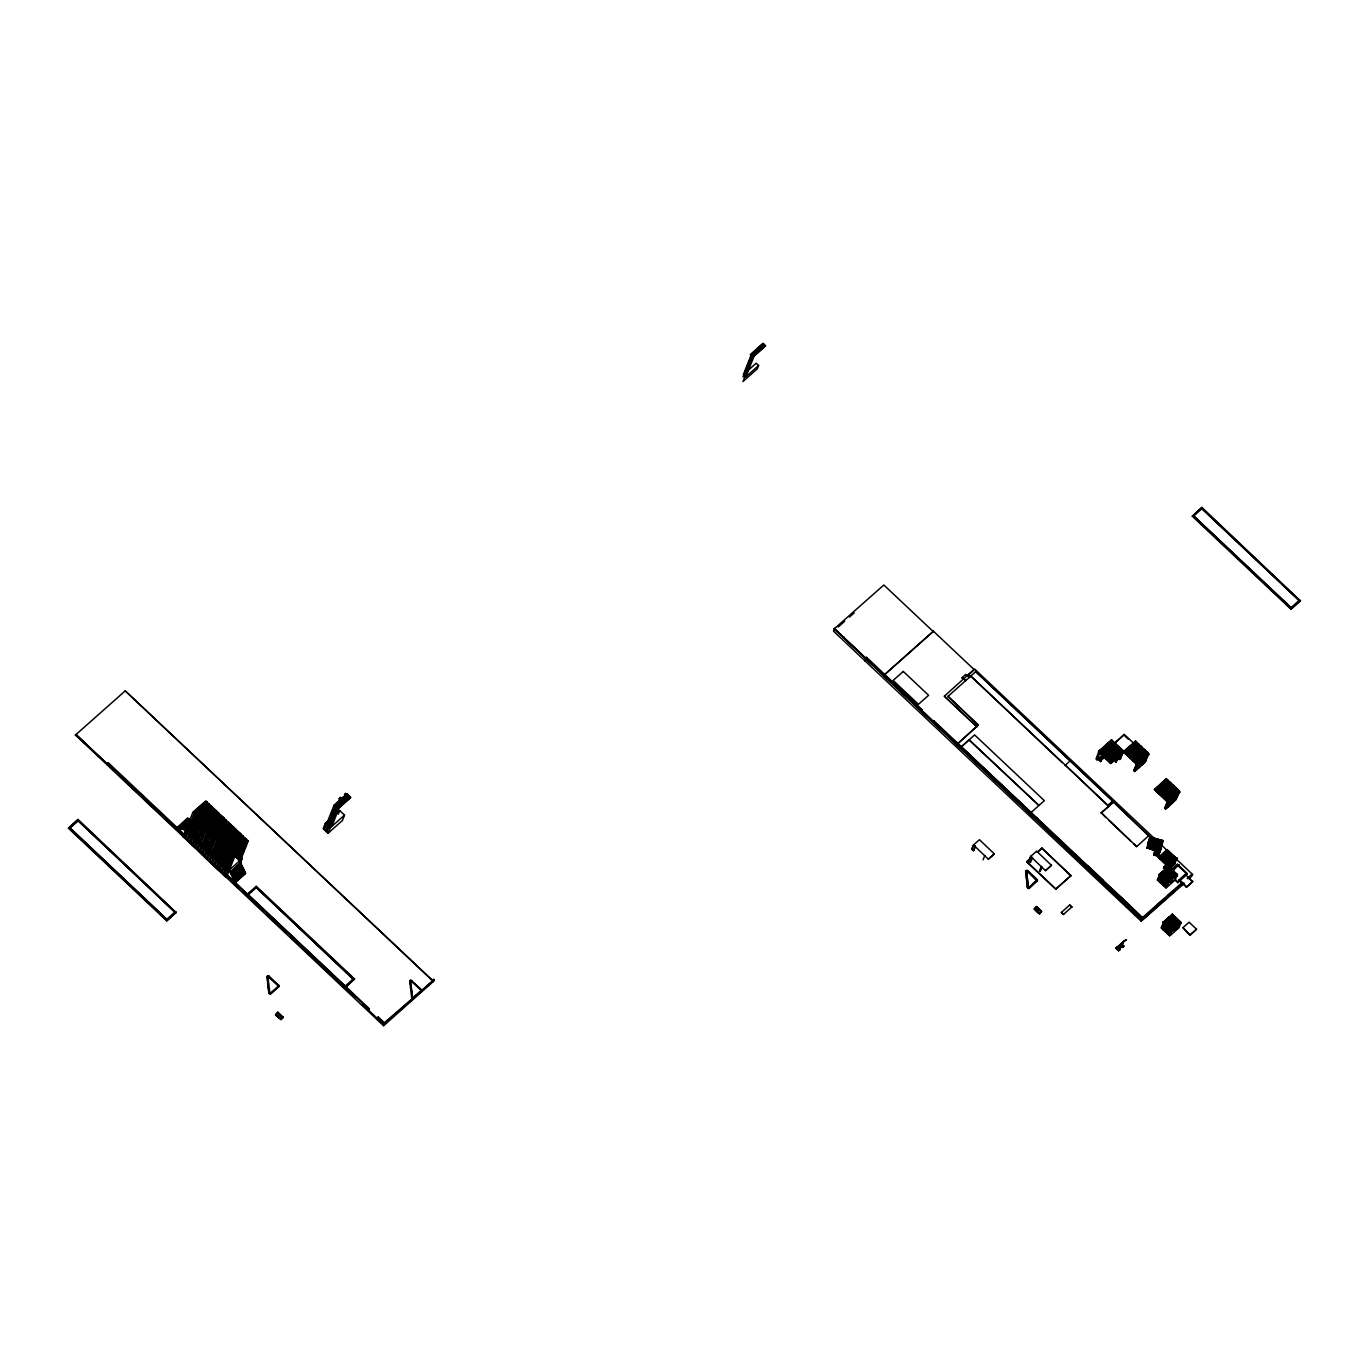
<?xml version="1.0" encoding="UTF-8"?>
<svg xmlns="http://www.w3.org/2000/svg" width="1369" height="1369" viewBox="0 0 1369 1369"><rect width="100%" height="100%" fill="white"/><g stroke="black" fill="none" stroke-linecap="round" stroke-linejoin="round"><path stroke-width="1.5" d="M1147.975 842.551L1147.735 843.441L1149.96 837.554L1149.72 838.444L1162.692 841.439L1161.819 841.114L1159.56 846.932M1146.846 848.044L1149.909 836.921L1150.781 837.178L1147.735 848.301L1146.846 848.044L1147.735 848.301M1148.728 844.878L1147.872 845.991L1148.848 842.945L1153.896 844.519M1147.872 845.991L1148.848 842.945M1148.437 848.506L1151.295 837.845L1152.356 837.64C1149.378 852.613 1146.503 851.758 1151.483 837.383M1150.148 848.489L1153.023 837.828L1153.913 838.102L1150.85 849.225L1149.977 848.968L1150.85 849.225M1151.603 849.447L1154.649 838.324L1155.539 838.581L1152.476 849.704L1151.603 849.447L1152.476 849.704M1153.109 849.892L1154.17 849.687L1153.109 849.892L1155.487 841.011M1153.297 849.43L1156.155 838.769L1157.045 839.026L1153.981 850.149M1148.351 844.827L1155.025 846.761L1154.906 848.13L1155.419 846.23M1154.734 850.371L1157.78 839.248L1158.67 839.505L1155.607 850.628L1154.734 850.371L1155.607 850.628M1153.639 854.872L1155.727 855.488L1153.639 854.872L1154.187 853.349L1156.275 853.982L1155.727 855.488M1157.78 839.248L1154.101 853.691L1156.189 854.307L1160.142 839.933L1159.081 840.138M1154.272 853.383L1155.812 847.633L1154.803 853.554M1156.719 847.907L1155.282 853.897L1159.252 839.676M1159.406 851.758L1157.729 851.261L1160.775 840.121L1161.665 840.378L1158.311 852.288L1159.201 852.545L1161.853 845.049M1157.233 856.378L1158.123 856.635L1157.233 856.378L1159.577 850.029L1160.45 850.286L1158.123 856.635M1160.809 848.951L1159.919 848.694L1157.626 854.975L1158.499 855.231L1161.152 847.616L1160.262 847.36M1159.355 848.386L1161.614 841.901M1159.321 851.142L1162.195 840.48L1163.068 840.737L1160.022 851.86L1159.132 851.604L1162.195 840.48M1148.95 843.612L1160.501 847.171L1159.834 846.11M75.261 735.204L125.229 690.866L433.562 981.316L383.577 1025.723L75.381 734.896L107.535 764.159M68.45 828.262L78.033 819.449L176.088 912.593L166.727 920.875L68.45 828.262L78.033 819.449M174.958 911.994L166.813 919.335L69.905 828.023L78.067 820.681L174.873 912.199L78.067 820.681M125.229 690.866L433.443 981.624L434.23 979.622L384.33 1022.763M106.97 764.672L108.151 762.636L185.842 835.843M107.415 764.467L108.151 762.636M183.429 834.337L176.858 828.159L187.519 818.217L188.272 818.919L177.936 828.057L177.183 827.338M177.936 828.057L188.443 818.474L189.196 819.175L178.877 828.313L178.124 827.595M178.877 828.313L189.435 818.594L190.428 819.535L180.092 828.656L179.099 827.732M180.092 828.656L190.428 819.535M180.314 828.091L181.324 829.032L188.922 821.913M181.564 828.433L182.556 829.374L190.171 822.204M187.519 818.217L176.858 828.159M182.813 828.724L183.857 829.717L192.995 821.16M197.17 821.126L195.921 819.945L185.226 830.008L184.148 828.981M183.138 836.955L192.875 812.382L205.88 800.865L207.164 802.08L205.487 806.273M185.414 831.513L183.275 836.904L187.553 830.555L196.64 839.163L194.997 840.617L193.85 839.539L201.859 832.438M187.69 828.142L189.897 822.581M206.941 802.61L195.579 812.656L194.518 810.927M184.473 838.085L194.158 813.562L207.147 802.063M195.801 812.091L188.237 831.205L186.595 832.66L187.724 833.738L189.384 832.284M185.585 839.129L195.305 814.623L208.293 803.141L209.56 804.339L202.082 823.248M190.12 830.418L196.948 813.169M186.886 840.361L196.571 815.838L209.56 804.339M195.545 820.87L195.921 819.945M190.65 833.481L198.009 814.931L208.174 805.93L195.493 838.068M188.015 841.439L197.718 816.934L210.706 805.434L211.99 806.632L210.313 810.859M201.585 809.421L200.661 807.813L201.585 809.421L196.725 813.734M191.814 834.56L204.477 802.456L205.761 803.654L193.08 835.792L191.438 837.246L192.567 838.307L194.227 836.853M202.68 808.446L201.756 806.837L202.663 808.463L206.907 804.732L195.681 833.139M189.316 842.671L199.001 818.132L211.99 806.649M190.428 843.715L200.131 819.21L213.119 807.71L214.403 808.925L207.677 825.901M201.876 815.428L198.505 821.965M205.093 810.773L204.169 809.13L205.093 810.773L199.155 816.027L200.422 817.225L211.784 807.18M191.711 844.947L201.414 820.407L214.403 808.925M201.551 820.151L203.04 816.369M192.858 846.008L202.561 821.503L215.549 810.02L216.832 811.218L215.138 815.462M200.319 829.871L209.32 807.025L210.604 808.223L197.923 840.361L196.28 841.815L197.41 842.893L199.053 841.439M216.832 811.218L203.827 822.701L194.09 847.171M203.981 822.427L210.706 805.434M166.813 919.335L69.99 827.817M166.727 920.875L176.293 912.062M195.271 848.284L209.012 813.716L209.936 815.342L208.79 814.264M201.26 835.86L211.75 809.301L201.568 818.303L202.834 819.518L214.129 809.558M196.554 849.499L206.257 824.977L219.262 813.477L217.996 812.279L204.974 823.779L206.257 824.977M213.016 810.516L200.336 842.637L198.693 844.091L199.823 845.169M197.684 850.56L207.386 826.055L220.375 814.572L221.658 815.77L219.981 820.014L218.818 821.041L217.534 819.843L218.989 816.164L220.272 817.361L218.818 821.041M211.254 818.576L210.33 816.968L211.254 818.576L206.394 822.889L207.677 824.087L219.262 813.477M206.616 830.709L209.046 824.6M214.163 811.595L212.708 815.291L213.975 816.489L215.446 812.81L214.163 811.595L209.936 815.342M198.984 851.792L208.67 827.27L221.658 815.77M211.22 816.523L212.349 817.618L211.442 815.992M214.437 812.844L215.549 810.02M202.236 847.445L201.106 846.367L202.749 844.913L210.313 825.798M200.096 852.836L209.816 828.331L222.805 816.848L224.071 818.046L222.394 822.307M203.895 845.991L211.459 826.876M216.576 813.87L215.121 817.584L216.388 818.782L217.859 815.085L216.576 813.87L212.349 817.618M223.797 818.679L212.52 828.639L205.162 847.189L206.308 848.284L204.665 849.738L203.536 848.677L216.285 837.349M202.526 855.146L212.229 830.641L225.218 819.141L226.501 820.339L224.824 824.566M216.097 823.128L215.173 821.52L216.097 823.128L211.237 827.441L212.52 828.639M207.061 846.401L208.516 842.705M210.723 837.143L212.931 831.582M213.872 829.169L214.933 830.932L226.296 820.887M217.192 822.153L216.268 820.544L217.175 822.17L221.419 818.44L222.685 819.637L221.23 823.334L219.947 822.119L221.419 818.44M203.827 856.361L213.513 831.839L226.501 820.356M208.721 850.56L207.078 852.014L205.949 850.953L207.592 849.499L215.155 830.384M204.939 857.422L214.642 832.917L227.63 821.417L228.914 822.632L227.237 826.859M209.457 848.712L216.302 831.445M218.51 825.456L217.585 823.813L218.51 825.456L214.865 828.656M219.605 824.48L218.681 822.837L219.605 824.48L223.832 820.733L225.115 821.93L223.66 825.593L222.394 824.395L223.832 820.733M206.223 858.654L215.926 834.115L228.914 822.632M221.675 819.672L222.805 816.848M228.64 823.265L217.346 833.225L210.005 851.775L208.362 853.246L209.508 854.324L211.168 852.836M207.369 859.715L217.072 835.21L230.06 823.727L231.327 824.925L229.667 829.135M220.888 825.661L222.035 826.722L226.261 823.009M216.302 839.864L218.715 833.755M208.67 860.913L218.355 836.408L231.344 824.925M219.998 834.953L212.435 854.068L210.792 855.522L211.921 856.6M209.782 861.991L219.485 837.486L232.473 826.003L233.757 827.201L232.08 831.411M221.128 836.031L213.564 855.146L207.592 849.499M223.352 830.025L222.428 828.382L223.352 830.025L218.492 834.303L219.776 835.518L231.121 825.473M211.066 863.206L220.768 838.684L233.757 827.201M224.448 829.049L223.523 827.406L224.448 829.049L228.674 825.302L229.958 826.5L228.503 830.162L227.237 828.947L228.674 825.302M227.032 833.499C230.728 833.995 223.113 833.002 222.189 837.794L214.847 856.344L218.407 859.698L216.747 861.152L215.617 860.074L217.26 858.62L224.824 839.505M227.528 824.206L226.073 827.886L224.807 826.688M212.195 864.267L221.898 839.762L234.886 828.279L236.17 829.477L234.493 833.704M225.731 830.23L226.878 831.308M225.765 832.284L224.841 830.675L225.765 832.284L220.905 836.596L222.189 837.794M218.937 849.978L223.558 838.307M213.496 865.482L223.181 840.96L236.17 829.477M228.948 826.534L230.06 823.727M214.608 866.543L224.328 842.021L237.316 830.538L238.6 831.736L236.923 835.963M228.127 832.523L229.273 833.601L228.144 832.54L233.534 827.766M219.143 857.833L225.012 842.996M225.971 840.566C229.581 842.465 230.163 832.318 230.608 836.835M231.087 827.578L229.65 831.223L230.933 832.438L232.371 828.793L231.087 827.578L228.281 830.076M215.891 867.758L225.611 843.236L238.6 831.736M231.361 828.81L232.473 826.003M217.038 868.819L226.741 844.314L239.729 832.831L240.995 834.029L229.427 844.622L228.161 843.424C233.774 843.03 231.874 835.09 233.004 839.129M233.5 829.871L232.045 833.533L233.312 834.731L234.766 831.069L233.5 829.871L223.335 838.872L224.602 840.07L235.947 830.042M223.027 856.378L228.383 842.859M231.703 835.86L230.779 834.251L231.686 835.877L235.93 832.13L234.475 835.792L235.759 836.989L237.196 833.345M241.012 834.029L228.007 845.512L218.27 869.999M229.667 844.057L222.103 863.172L220.443 864.626L221.59 865.704M219.451 871.095L229.153 846.59L242.142 835.107L243.425 836.305L241.184 841.969M223.233 864.25L226.912 854.975M228.366 851.261L230.796 845.135M234.116 838.153L233.192 836.527L234.116 838.153L238.394 834.371L239.661 835.569L226.929 867.741L225.286 869.212L226.433 870.273L228.075 868.819L226.929 867.741M220.734 872.327L230.437 847.805L243.425 836.305M224.516 865.448L231.857 846.898L242.091 837.862L240.807 836.647L230.574 845.7M221.864 873.405L231.566 848.883L244.572 837.4L245.838 838.598L237.265 858.414L235.998 857.216L243.237 838.94L244.503 840.155L237.265 858.414M236.854 836.014L238.309 832.369L227.032 842.346L219.673 860.896L225.68 866.526M225.765 866.269L238.394 834.371M223.147 874.603L234.458 846.128M238.223 836.63L239.729 832.831M224.294 875.681L235.673 847.497M234.287 853.109L240.807 836.647M224.071 818.046L211.083 829.546L201.397 854.068L225.56 876.879L235.263 852.374L248.268 840.891L246.985 839.676L233.996 851.176L235.263 852.374M236.17 850.183L237.658 846.401M238.942 842.739L238.035 841.096L238.942 842.739L243.237 838.94M242.091 837.862L227.22 875.424L225.56 876.879M239.695 845.734L235.964 855.146L234.681 853.948M230.214 872.207L240.533 863.086L245.41 873.713L235.092 882.851L230.214 872.207L240.893 862.162L238.309 859.766L245.65 841.216C243.596 847.531 237.385 841.131 242.638 846.213M235.998 857.216L238.6 852.476M238.309 859.766L244.709 845.409M239.78 860.622L246.933 842.431L236.7 851.484M248.268 840.891L240.687 859.989L239.421 858.791M239.917 864.181L242.176 858.517L236.101 852.801M255.917 903.848L246.711 895.172L256.294 886.359L354.571 978.955L344.988 987.768L338.845 981.984M246.711 895.172L256.294 886.359M256.328 887.574L353.151 979.092L256.328 887.574L248.165 894.915L345.074 986.228L353.219 978.886M325.326 823.282L323.187 828.673L328.03 833.242L342.387 820.544L344.509 815.137L339.683 810.585L325.326 823.282L326.472 824.36L329.587 819.158M324.333 829.751L334.036 805.246L347.024 793.763L348.291 794.961L336.74 805.554L335.679 803.791M267.023 976.576L268.906 975.994L279.071 985.817L270.412 994.185L268.923 993.432L267.023 976.576L269.043 976.114M331.058 815.462L333.266 809.9M268.119 976.063L278.574 985.92L269.984 993.654L267.862 976.302M325.6 830.949L335.319 806.444L348.308 794.961M335.456 804.339L340.299 800.061L339.17 798.983L340.487 797.442L341.411 799.085L340.487 797.442M336.962 804.989L329.399 824.104L327.739 825.558L328.885 826.636L330.528 825.165M326.746 832.027L336.449 807.522L349.437 796.039L350.498 797.802L339.153 807.83L331.811 826.38L326.969 821.828M340.299 800.061L339.392 798.418M331.264 823.317L337.133 808.48M338.092 806.067C341.754 807.898 342.267 797.819 342.729 802.32M328.03 833.242L337.732 808.72L350.721 797.237M342.695 800.266L343.824 801.344L342.678 800.283L343.824 801.344L349.437 796.039M338.263 814.179L339.683 810.585M341.411 799.085L347.024 793.763M268.923 993.432L267.195 976.148M278.763 985.269L278.506 986.108L268.05 976.251M278.711 986.946L278.574 985.714M275.614 1014.874L279.806 1018.639L275.563 1014.959L277.907 1012.221L283.058 1017.064L282.647 1018.057L280.97 1019.563L275.819 1014.72M277.907 1012.221L275.563 1014.959M280.97 1019.563L283.058 1017.064M344.988 987.768L354.571 978.955M226.244 873.901L369.185 1008.611L368.552 1010.219M368.432 1010.476L369.185 1008.611M383.662 1024.44L384.877 1023.276L378.22 1017.013L377.519 1018.776M377.433 1018.998L378.22 1017.013M383.577 1025.723L384.364 1023.738L377.707 1017.458M413.832 998.069L411.658 997.796L409.759 980.94L410.649 980.118L421.515 989.633L421.532 991.207L383.542 1024.748M410.871 980.426L421.327 990.283L412.736 998.001L409.947 980.495M411.795 980.478L409.759 980.94M412.736 998.001L413.575 998.018M421.515 989.633L421.258 990.471L410.803 980.615M421.361 991.396L421.498 990.266M433.682 979.109L432.895 981.094L421.755 990.951M743.487 374.456L756.201 363.23L758.614 365.506L745.917 376.732L743.487 374.456L751.649 353.869L763.2 343.277L750.212 354.759M742.991 376.988L751.359 355.837L764.347 344.355L765.408 346.117L754.062 356.145L745.917 376.732M744.633 375.534L752.043 356.813M765.63 345.553L752.642 357.035L742.939 381.557L757.297 368.86L758.614 365.506M752.779 354.947L764.347 344.355M1182.645 884.22L1142.14 920.036L834.132 628.747L1135.568 913.551L1136.304 912.524M834.679 628.251L833.516 631.177L1141.233 921.217L1184.219 883.21M843.218 637.954L843.954 636.996M866.526 657.325C862.641 666.258 867.621 656.162 865.499 659.054L866.526 657.325L921.902 709.501L920.995 710.905L933.042 722.25L933.949 720.847L1143.218 918.137M885.503 673.856L933.436 631.229L974.266 669.715L968.157 675.122M920.995 710.905L921.902 709.501M933.042 722.25L933.949 720.847M978.219 725.365L947.878 696.256L978.373 724.988L957.427 743.966L978.373 724.988M1156.326 840.275L974.557 668.996L944.353 696.171L976.867 726.785L944.353 696.171M965.847 680.359L963.673 678.904M969.389 677.518L967.558 675.191M961.192 747.012L974.591 734.913L1044.342 800.643L1030.994 812.604L961.243 746.892L969.149 739.739L1038.9 805.451L969.047 739.979M971.768 849.345L973.77 844.844L975.344 846.333L973.701 850.525L971.768 849.345L973.496 844.981L979.485 839.693L994.322 853.914L988.332 859.202L973.496 844.981M973.342 850.816L975.344 846.333M983.079 859.8L984.79 855.505M988.332 859.202L994.322 853.914M1036.744 817.721L1037.753 819.278L1035.05 816.608M1037.445 852.134L1041.997 848.096L1070.934 875.715L1055.704 889.183L1026.682 861.82L1029.83 858.876M1112.826 801.207L975.755 671.614L1112.826 801.207L1107.795 805.656L1065.287 765.117M1030.498 862.265L1032.5 857.764L1030.925 856.292L1029.266 860.468L1030.498 862.265L1028.923 860.776L1030.652 856.429L1036.641 851.124L1051.478 865.345L1045.488 870.65L1030.652 856.429M1025.552 870.924L1027.452 870.325L1037.582 880.027L1037.24 881.277L1027.4 870.889L1025.672 870.804L1027.452 887.762L1028.718 888.549L1029.796 887.608M1028.324 887.54L1026.408 870.633L1028.513 887.985L1037.291 879.6M1026.613 870.513L1037.052 880.438M1070.318 760.668L1065.15 765.476M1037.343 852.408L1041.997 848.096M1027.452 887.762L1025.723 870.479M1028.513 887.985L1037.12 880.25M1039.499 870.889L1041.398 866.423L1040.235 871.232M1040.046 871.403L1041.946 866.936M1045.488 870.65L1051.546 865.191M1034.314 909.05L1036.453 906.552L1041.587 911.395L1039.499 913.893L1034.314 909.05L1038.181 913.123M1034.365 909.05L1035.991 907.253L1041.124 912.096L1039.499 913.893M1098.451 751.94L1099.564 750.537L1111.662 762.824L1110.807 763.594L1098.451 751.94L1099.564 750.537M1112.467 741.622L1110.687 741.536L1098.759 751.975L1096.004 758.922L1097.031 759.881L1102.935 754.661M1192.313 516.25L1201.896 507.42L1300.345 600.94L1290.967 609.222L1192.313 516.25L1201.896 507.42M1112.347 762.225L1113.476 760.805L1112.347 762.225L1100.248 749.921L1101.121 749.168L1113.87 760.873L1114.999 759.47L1113.87 760.873M1097.031 759.881L1099.991 752.42M1099.991 750.571L1101.121 749.168M1102.644 747.816L1101.515 749.237L1102.644 747.816L1116.351 760.668L1115.701 762.293L1116.368 759.966M1193.768 516.01L1291.053 607.682L1193.768 516.01L1201.931 508.652L1299.13 600.546L1201.931 508.652M1098.434 759.555L1099.444 757.605L1101.617 759.658L1100.608 761.609L1098.434 759.555L1099.085 757.93L1101.258 759.983L1104.612 756.903M1103.363 747.166L1116.317 760.171L1103.363 747.166L1104.235 746.413L1117.549 759.128L1113.391 755.448M1103.106 747.816L1104.235 746.413M1117.908 758.802L1104.851 745.865L1105.724 745.095L1118.079 756.732L1116.95 758.152L1118.079 756.732M1100.436 758.546L1103.688 756.047M1104.595 746.516L1105.724 745.095M1118.233 756.355L1117.361 757.108L1118.268 757.981L1119.14 757.211L1106.46 744.445L1107.316 743.675L1119.996 755.448L1121.125 754.045L1108.77 742.392L1107.641 743.812L1108.77 742.392M1101.001 759.093L1104.218 756.544M1101.155 759.23L1104.133 756.8M1106.203 745.095L1107.316 743.675M1100.608 761.609L1101.463 759.692M1118.422 751.222L1109.147 742.477L1111.577 739.79L1124.736 752.231L1123.812 751.376L1121.502 754.131L1122.375 753.361M1109.147 742.477L1110.276 741.074L1122.631 752.71L1119.893 759.504L1118.986 758.648L1121.023 753.515M1110.447 741.211L1111.577 739.79M1055.704 889.183L1071.037 875.458M1110.635 750.828L1112.672 745.677M1114.007 744.548L1111.286 751.41L1112.193 752.265L1114.914 745.403M1115.393 745.917L1112.672 752.779L1113.596 753.634L1116.3 746.772M1114.452 752.864L1115.821 749.442M1116.95 747.371L1114.246 754.216L1115.153 755.072L1117.874 748.227M1115.632 742.58L1124.308 734.434L1133.327 742.939M1118.062 753.104L1116.71 756.527L1115.803 755.671M1116.796 759.744L1103.979 747.063M1118.815 756.082L1119.671 755.329L1118.815 756.082L1106.46 744.445M1115.307 761.934L1118.011 758.477L1115.957 760.308M1118.268 757.981L1120.304 752.83M1115.701 762.293L1118.405 758.854L1113.99 754.764M1119.996 755.448L1121.125 754.045M1118.986 758.648L1121.211 754.456M1119.893 759.504L1123.555 751.581L1135.551 741.005L1136.458 741.861L1124.479 752.882M1124.171 751.187L1131.427 745.147M1061.369 912.473L1063.473 914.441L1061.369 912.473L1069.754 904.926L1071.79 907.082L1069.754 904.926M1105.758 817.498L1101.292 812.724L1113.459 801.977L1148.831 835.86L1113.459 801.977M1125.198 753.566L1137.177 742.546L1137.844 744.052L1126.105 754.422L1125.198 753.566L1137.177 742.546M1126.105 754.422L1138.101 743.401M1126.79 755.072L1138.786 744.034L1139.436 745.557L1127.697 755.928L1126.79 755.072L1138.786 744.034M1107.795 805.656L1112.963 800.848M1127.697 755.928L1139.692 744.907M1129.87 751.136L1128.792 752.437L1129.442 750.794L1139.419 760.189L1138.786 761.831M1130.144 751.068L1139.333 759.727M1128.467 756.646L1140.463 745.626L1141.37 746.481L1129.391 757.519L1128.467 756.646L1138.734 747.577M1135.551 741.005L1136.202 742.511M1129.391 757.519L1141.37 746.481M1103.226 880.986L865.978 657.804M1130.041 758.135L1142.02 747.098L1142.687 748.621L1130.948 758.991L1130.041 758.135L1142.02 747.098M1130.948 758.991L1142.944 747.97M1131.718 759.709L1143.714 748.689L1144.364 750.195L1132.625 760.582L1131.718 759.709L1143.714 748.689M1132.625 760.582L1144.621 749.545M1133.258 761.147L1145.237 750.126L1145.904 751.632L1134.165 762.02L1133.258 761.147L1145.237 750.126M1140.463 745.626L1141.113 747.132M1134.165 762.02L1146.161 750.999M1147.735 752.471L1135.74 763.491L1134.833 762.636L1146.811 751.615L1147.735 752.471L1138.666 760.907M1136.116 764.124L1148.112 753.104L1148.762 754.61L1137.023 764.98L1136.116 764.124L1148.112 753.104M1133.823 770.644L1136.527 763.782L1137.451 764.638L1134.73 771.5L1133.823 770.644L1137.399 763.012L1138.323 763.885M1135.363 769.275L1138.084 762.396L1138.991 763.269L1136.287 770.131L1135.363 769.275L1137.143 769.361L1136.287 770.131M1129.767 751.376L1139.076 759.812M1139.966 759.008L1130.948 750.178L1140.155 758.854M1134.73 771.5L1139.538 761.096L1140.445 761.951M1141.01 758.084L1132.847 751.307M1138.375 765.476L1140.411 760.325L1141.318 761.181L1138.597 768.043L1136.818 767.958L1138.597 768.043M1137.143 769.361L1141.489 758.375L1133.344 750.862M1137.742 768.813L1141.866 759.025M1139.196 767.513L1140.069 766.743L1138.289 766.657L1139.196 767.513L1143.32 757.707L1144.227 758.58L1141.524 765.425L1139.744 765.339L1141.524 765.425M1140.069 766.743L1142.773 759.898L1133.053 751.068M1140.651 766.195L1144.706 756.527L1145.613 757.399M1134.833 762.636L1146.811 751.615M1143.936 759.419L1145.288 755.979L1146.195 756.852M1142.037 765.031L1144.741 758.152L1143.834 757.297L1141.113 764.159L1142.037 765.031L1146.777 754.37M1142.567 762.858L1143.491 763.714L1147.65 753.6L1135.226 741.793L1134.251 742.648L1147.701 755.226L1144.946 762.174L1148.505 754.524L1147.65 753.6M1143.491 763.714L1147.068 756.082L1146.161 755.226M1102.678 881.465L1103.397 880.558L1087.482 865.499L1086.746 866.44M1154.426 789.673L1166.422 778.653L1167.072 780.159L1155.35 790.529L1154.426 789.673L1166.422 778.653M1155.35 790.529L1167.329 779.509M1156.069 791.214L1168.048 780.193L1168.715 781.699L1156.976 792.069L1156.069 791.214L1168.048 780.193M1156.976 792.069L1168.972 781.049M1157.661 792.719L1169.656 781.682L1170.307 783.205L1158.568 793.575L1157.661 792.719L1169.656 781.682M1133.566 843.715L1136.664 846.624L1101.292 812.724M1158.568 793.575L1170.563 782.555M1160.741 788.784L1159.663 790.084L1160.313 788.441L1170.29 797.836L1168.459 802.713M1169.845 797.699L1160.638 789.023L1161.271 788.304M1159.338 794.294L1171.334 783.273L1171.984 784.779L1160.262 795.167L1159.338 794.294L1171.334 783.273M1160.262 795.167L1172.24 784.129M1160.912 795.783L1172.891 784.745L1173.558 786.268L1161.819 796.638L1160.912 795.783L1172.891 784.745M1161.819 796.638L1173.815 785.618M1162.589 797.357L1174.585 786.336L1175.235 787.842L1163.496 798.213L1162.589 797.357L1174.585 786.336M1122.614 899.655L1122.118 900.905L1123.162 899.176L1102.849 881.037M1163.496 798.213L1175.492 787.192M1164.112 798.794L1176.108 787.774L1176.758 789.28L1165.036 799.667L1164.112 798.794L1176.108 787.774M1149.909 836.921L1163.068 840.737M1165.036 799.667L1177.032 788.63M1165.704 800.283L1177.682 789.263L1178.35 790.769L1166.61 801.139L1165.704 800.283L1177.682 789.263M1149.104 843.099L1153.81 844.844M1149.224 843.064L1148.557 845.049L1155.385 846.949L1154.906 848.13M1166.61 801.139L1178.606 790.118M1166.987 801.772L1178.983 790.752L1179.633 792.257L1167.894 802.628L1166.987 801.772L1178.983 790.752M1164.694 808.292L1168.27 800.66L1169.194 801.532L1165.601 809.147L1164.694 808.292L1167.398 801.43M1126.122 906.945L1127.098 904.55L1105.604 884.357M1167.894 802.628L1179.89 791.607M1165.601 809.147L1168.27 801.772M1163.342 789.28L1171.025 796.501L1170.204 797.374L1161.015 788.715M1171.025 796.501L1163.171 789.434M1168.373 803.894L1170.409 798.743L1171.316 799.599L1168.613 806.461L1167.689 805.605M1167.158 807.778L1168.014 807.008L1166.234 806.923L1167.158 807.778L1171.282 797.973L1172.189 798.829M1171.316 797.288L1171.967 795.663L1169.656 799.479M1171.71 797.648L1172.36 796.022L1168.818 792.839M1168.014 807.008L1171.864 797.442L1172.788 798.298L1170.067 805.16L1169.16 804.305M1168.613 806.461L1173.319 796.125L1174.243 796.998L1171.522 803.843L1170.615 802.987M1170.067 805.16L1173.644 797.545L1172.737 796.672M1171.522 803.843L1176.159 793.626L1177.066 794.499M1171.984 801.806L1172.891 802.679L1175.612 795.8L1174.705 794.944M1175.475 797.22L1177.545 792.001L1178.572 792.873L1175.817 799.821L1174.893 798.966M1155.299 848.797L1155.864 847.274M1172.891 802.679L1177.648 792.018M1173.438 800.506L1174.345 801.361L1178.521 791.145L1166.166 779.303M1116.231 948.614C1117.429 944.73 1122.648 949.658 1118.507 950.77L1116.231 948.614L1117.994 946.886M1178.521 791.248L1179.359 792.172L1175.817 799.821M1119.226 945.842L1120.15 946.749L1123.333 942.539L1117.908 947.126M1155.83 853.845L1156.839 848.13M1157.729 851.261L1160.193 851.398M1120.475 947.04L1119.756 948.871L1122.614 945.158L1121.365 943.96L1120.253 946.835L1122.614 945.158M1159.526 848.523L1160.98 844.793M1158.311 852.288L1160.604 846.025L1161.494 846.282M1121.913 944.473L1122.648 942.779M1160.501 847.171L1162.692 841.439M1160.108 849.208L1162.418 842.928L1161.528 842.654M1122.392 945.859L1121.536 946.629L1122.409 947.434L1123.932 946.082L1121.587 943.857L1119.517 945.842M1135.123 915.467L1135.996 913.311M1158.533 857.559L1167.175 849.619L1167.637 850.697L1159.201 858.175L1158.533 857.559L1167.175 849.619M1159.201 858.175L1167.825 850.235M1159.714 858.654L1160.382 859.287L1159.714 858.654L1168.356 850.731L1169.006 851.347L1160.382 859.287M1160.861 859.749L1169.502 851.809L1169.965 852.887L1161.528 860.365L1160.861 859.749L1169.502 851.809M1161.528 860.365L1170.153 852.425M1162.076 860.879L1170.717 852.955L1171.179 854.034L1162.743 861.512L1162.076 860.879L1170.717 852.955M1165.241 855.882L1169.93 860.553L1168.544 861.785L1163.77 857.285L1169.742 860.605M1164.386 855.933L1167.072 850.303M1164.215 857.028L1171.727 862.846M1162.743 861.512L1171.368 853.572M1164.625 856.806L1165.087 855.625L1170.324 860.588L1163.958 866.885L1165.532 868.357C1175.697 857.559 1185.229 852.134 1167.808 867.244L1176.707 875.612L1167.997 866.765L1177.032 858.808M1163.205 861.94L1171.83 854.016L1172.309 855.095L1163.855 862.573L1163.205 861.94L1171.83 854.016M1166.576 869.315L1167.928 865.653L1177.511 874.603L1167.911 883.193L1159.201 874.346L1168.715 882.166L1165.926 887.916L1167.312 882.338L1176.724 873.918M1163.855 862.573L1172.497 854.632M1157.353 880.045L1159.937 874.551L1158.636 880.113L1157.353 880.045L1159.937 874.551M1159.817 873.781L1159.013 874.808M1141.233 921.217L1142.67 917.624M1160.929 873.028C1156.702 872.618 1181.687 890.671 1163.701 876.28M1164.42 863.086L1173.045 855.146L1173.524 856.241L1165.07 863.702L1164.42 863.086L1173.045 855.146M1142.14 920.036L1142.704 918.582L1136.048 912.319M1129.99 907.647L1142.739 919.352L1143.235 918.103M1158.02 880.661L1160.587 875.185M1161.374 872.635C1179.821 889.011 1165.053 880.284 1161.99 872.07L1170.7 880.917M1165.07 863.702L1173.712 855.762M1161.117 875.647L1159.817 881.208L1158.533 881.14L1161.117 875.647L1160.313 882.817L1161.579 878.333M1161.186 873.097L1161.99 872.07M1174.157 877.563L1163.496 868.066L1164.232 866.663L1165.789 868.134L1164.454 870.205M1168.168 877.751L1162.23 872.173L1163.051 871.146L1171.761 879.993L1164.334 873.011M1174.807 856.806L1166.166 864.746L1165.515 864.13L1174.14 856.19L1174.619 857.268M1163.051 871.146L1162.23 872.173M1164.608 867.279L1175.286 857.251L1175.937 857.867L1165.447 867.826M1159.184 881.773L1161.768 876.28M1164.643 869.743L1173.353 878.59L1163.564 870.684L1165.259 869.195L1174.499 877.563L1166.422 868.168L1175.132 877.016M1165.07 867.467L1169.451 863.514M1166.166 864.746L1165.704 863.651M1160.313 882.817L1162.897 877.307L1161.614 877.238M1165.789 868.716L1166.422 868.168M1168.356 863.103L1170.324 860.588M1169.229 861.05L1164.112 856.874M1162.059 883.296L1160.775 883.227L1162.726 878.299M1167.5 867.21C1163.599 867.672 1191.937 887.334 1167.312 867.672M1168.613 863.599L1169.075 862.419M1162.692 879.394L1160.775 883.227M1161.425 883.861L1164.009 878.368M1166.559 870.41L1168.51 865.465L1169.16 866.081M1161.905 884.271L1164.471 878.795L1162.555 884.887L1162.521 883.724M1167.209 871.026L1170.05 864.079L1169.366 869.093L1170.666 863.531M1162.555 884.887L1165.139 879.411L1162.897 885.264L1164.18 885.315L1164.865 880.318M1174.14 856.19L1165.515 864.13M1173.13 861.358L1170.427 868.151L1171.094 863.154L1167.706 870.581L1168.989 865.02L1167.038 869.965L1169.622 864.472L1170.273 865.088M1163.564 885.88L1165.515 880.934M1164.489 867.159L1175.286 857.251M1164.026 886.291L1166.61 880.797L1164.694 886.924M1171.83 866.919L1173.798 861.974M1172.463 866.355L1174.191 860.399M1165.31 886.359L1166.61 883.073M1172.223 865.345L1173.507 865.413L1175.885 858.688L1174.516 864.352L1173.284 864.233M1174.516 864.352L1176.501 859.356M1167.278 883.399L1165.327 887.334M1165.926 887.916L1168.715 882.166M1169.006 882.423L1160.296 873.576M1177.426 864.267L1167.74 873.234L1177.426 864.267L1187.385 873.644L1177.682 882.629L1174.842 879.942M1171.128 880.558L1162.418 871.711M1175.595 876.605L1166.884 867.758M1177.682 882.629L1187.385 873.644M1179 880.267L1185.383 874.295L1192.587 881.807L1186.427 887.266L1179 880.267L1185.383 874.295M1172.343 914.133L1171.522 915.159L1172.343 914.133L1181.242 922.518L1171.624 931.108L1162.726 922.723L1163.547 921.713L1172.72 930.355L1173.541 929.329M1161.066 927.96L1163.65 922.484L1161.733 928.593L1163.65 924.742M1162.726 922.723L1163.547 921.713M1164.643 920.943C1161.922 921.85 1173.045 925.872 1173.798 929.397L1174.602 928.387M1161.733 928.593L1164.3 923.1M1165.721 920.002C1163.017 920.909 1174.089 924.948 1174.842 928.473L1175.663 927.446L1166.764 919.078L1165.943 920.088L1166.764 919.078M1164.18 925.222L1162.897 929.688L1164.831 923.579M1162.897 929.688L1165.481 924.195L1163.376 930.116L1164.66 930.184L1165.327 925.17M1170.067 921.867L1167.107 919.078L1167.911 918.051L1176.621 926.899L1167.278 918.599M1167.107 919.078L1168.972 917.11L1177.682 925.957L1168.168 918.137L1168.972 917.11M1290.967 609.222L1300.55 600.392M1164.026 930.732L1166.61 925.239L1164.489 931.16L1165.772 931.228L1166.439 926.214M1179.034 924.469L1178.213 925.495L1169.502 916.648L1179.308 924.537L1180.112 923.51M1169.314 917.11L1170.136 916.083M1171.214 915.125C1168.51 916.049 1179.667 920.019 1180.42 923.545L1181.242 922.518M1165.139 931.776L1167.723 926.283L1165.618 932.203L1166.901 932.272L1167.569 927.258M1166.268 932.819L1168.852 927.326L1167.278 933.795L1169.212 929.945M1166.628 933.179L1168.578 928.233M1167.278 933.795L1169.862 928.302M1167.74 934.223L1170.324 928.73L1168.407 934.839M1186.427 887.266L1192.793 881.277M1190.602 877.58L1191.441 875.441L1188.874 878.71M1191.663 874.551L1187.197 878.094M1191.988 875.955L1192.57 874.466L1160.98 844.656M1172.429 930.099L1169.639 935.831L1171.025 930.253L1180.146 922.141M1170.991 931.314L1169.04 935.267M1169.639 935.831L1171.813 930.646L1162.914 922.261M1172.72 930.355L1164.009 921.491M1173.798 929.397L1165.087 920.55M1174.842 928.473L1166.131 919.626M1177.066 926.505L1168.356 917.658M1178.213 925.495L1169.502 916.648M1173.918 930.903L1178.161 927.138L1180.437 921.833M1180.42 923.545L1171.71 914.697M1169.674 934.651L1170.409 935.352L1178.897 927.84L1180.882 922.843M1182.936 927.669L1190.14 935.181L1196.523 929.209L1189.096 922.21L1182.936 927.669L1190.14 935.181M1118.507 950.77L1120.27 949.042M185.311 831.462L186.937 830.008L185.962 832.01M1122.991 942.043L1123.983 940.982L1116.06 948.169L1126.533 939.63L1123.983 940.982M69.905 828.023L77.982 820.887M194.312 811.458L204.477 802.456M181.324 829.032L191.643 819.911M182.556 829.374L189.915 822.855M206.497 809.524L209.32 807.025M183.857 829.717L188.289 825.798M188.648 828.348L198.163 819.945M203.365 822.273L189.025 834.97L190.154 836.031M216.61 811.766L205.264 821.811L203.981 820.613L208.841 816.318L207.917 814.675L209.063 815.753M218.989 816.164L208.824 825.165L210.09 826.363L221.453 816.318M206.941 827.783L205.778 828.81L204.494 827.612M205.076 838.427L213.051 831.394M220.922 827.732L216.08 832.01L217.346 833.225M225.971 846.504L213.205 857.798L214.334 858.876L215.994 857.388M232.388 849.653L218.03 862.35L219.177 863.428L220.82 861.94M245.838 838.615L232.85 850.098L231.566 848.883M245.633 839.146L234.27 849.191L233.004 847.993L237.847 843.715L236.923 842.072L238.069 843.15M235.417 850.269C242.621 848.712 237.487 841.028 241.543 847.189M232.371 853.999L233.483 853.024M237.213 854.205L222.873 866.936L224.003 867.997M242.176 858.517L229.325 870.102L230.574 871.283M231.293 873.234L241.611 864.113M231.002 873.97L241.32 864.832M232.045 874.962L242.381 865.824M231.789 875.612L242.125 866.474M232.781 876.536L243.117 867.416M232.559 877.135L242.878 868.014M233.551 878.077L243.87 868.956M233.329 878.641L243.648 869.52M234.321 879.582L244.64 870.444M234.082 880.164L244.418 871.026M234.852 880.866L245.171 871.745M234.664 881.328L244.983 872.19M235.417 882.03L245.735 872.909M339.17 798.983L340.265 798.007M344.492 794.26L345.604 793.284M330.169 827.834L344.509 815.137M278.797 986.604L270.822 993.654L269.094 992.987M383.628 1024.525L434.23 979.622M838.29 626.951L844.656 621.321M849.43 617.111L854.205 612.884M933.436 631.229L883.946 675.225L876.519 668.226M969.474 674.575L969.577 677.381L965.658 674.489L962.013 677.706L965.71 680.718M947.724 696.616L976.559 670.878M1124.308 734.434L1114.52 743.076L1123.555 751.581M1099.324 758.015L1102.473 755.243M1102.952 755.346L1099.701 758.375L1104.595 754.37M1100.265 758.905L1103.517 755.876M1106.084 755.774L1101.361 759.932L1099.393 757.913M1111.936 762.174L1111.063 762.944L1098.708 751.307M1123.675 752.077L1122.802 752.847L1110.704 740.561M1124.736 752.231L1136.458 741.861M1118.011 758.546L1115.906 760.531L1113.288 757.981M1116.351 760.668L1118.405 758.854M1291.053 607.682L1299.215 600.324M1138.974 760.052L1141.096 758.015M1026.682 861.82L1029.728 859.133M1149.019 753.96L1137.28 764.33L1136.373 763.474M1101.121 813.135L1113.288 802.371M1037.343 880.934L1029.18 888.43L1027.64 887.317M1036.453 906.552L1041.587 911.395M1174.345 801.361L1177.939 793.729L1177.032 792.873M1136.664 846.624L1148.985 835.466M1063.473 914.441L1071.859 906.911M1160.553 858.808L1169.006 851.347M1163.855 857.336L1165.259 856.104M1122.991 899.57L1136.407 912.25L1121.262 898.081M1163.496 868.066L1165.327 869.298M1164.899 867.535L1175.937 857.867M1165.395 868.049L1176.365 858.192M1168.715 865.602L1165.669 868.305L1164.198 866.885M1170.427 872.498L1179.325 864.626M1170.153 873.182L1174.602 869.247M1170.204 882.971L1173.028 880.472M1142.533 917.555L1182.422 882.303M1156.719 905.285L1161.494 901.059M1167.843 895.446L1172.617 891.236M1178.863 885.88L1181.823 883.262M1142.088 919.078L1183.021 882.919M1187.796 878.693L1192.57 874.466M1121.964 944.507L1119.774 946.355L1121.194 944.422M1121.348 946.424L1119.175 948.341L1120.184 949.282M1122.409 947.434L1123.932 946.082M1170.803 932.494L1168.972 931.262M1190.345 934.651L1196.523 929.209M1121.194 944.439L1123.264 946.681M1161.323 843.441L1162.195 843.715M1161.186 844.006L1162.059 844.262M1160.826 845.238L1161.699 845.494M1160.484 846.572L1161.357 846.829M1148.813 844.091L1155.248 845.974M1148.386 844.125L1155.162 846.145M1148.694 844.587L1155.111 846.418M1159.577 847.599L1161.015 848.164M1159.783 849.242L1160.672 849.499M1159.406 850.645L1160.296 850.919M1148.608 848.044L1149.498 848.301M1157.832 854.188L1158.704 854.444M965.915 680.307L962.013 677.706L965.949 680.427M965.658 674.489L969.594 677.193M1203.214 509.422L1300.345 600.94M1192.519 515.719L1291.189 608.675M764.124 344.902L765.408 346.117M751.359 355.837L752.642 357.035M1136.92 743.196L1137.844 744.052M1138.529 744.685L1139.436 745.557M1141.763 747.748L1142.687 748.621M1143.457 749.339L1144.364 750.195M1144.98 750.777L1145.904 751.632M1146.555 752.265L1147.479 753.121M1147.855 753.754L1148.762 754.61M1124.017 735.17L1128.535 739.414M1178.726 791.402L1179.633 792.257M1142.448 758.477L1143.372 759.35M1165.122 780.296L1175.988 790.546M1132.984 751.187L1140.651 758.409L1140.052 759.111L1130.76 750.349M1140.993 759.795L1141.917 760.651M1143.44 762.088L1144.347 762.944M1130.229 750.811L1139.504 759.59M1175.577 794.174L1176.484 795.047M1141.986 763.406L1142.893 764.261M1138.957 761.643L1139.864 762.499M1174.191 795.355L1175.098 796.228M1162.589 787.312L1165.652 790.204M1168.578 793.096L1173.25 797.494M1125.455 752.916L1126.362 753.771M1127.046 754.422L1127.953 755.277M1128.723 756.013L1129.647 756.869M1130.298 757.485L1131.205 758.34M1131.975 759.059L1132.899 759.932M1133.515 760.514L1134.422 761.369M1135.089 761.985L1135.996 762.841M1162.315 787.38L1171.282 796.433L1162.213 787.637M1111.32 740.441L1114.4 743.35M1163.068 789.691L1170.735 796.912M1161.169 788.561L1170.375 797.237M1110.019 741.724L1117.737 748.997M1172.857 801.053L1173.763 801.909M1109.403 741.827L1121.759 753.48M1169.828 799.291L1170.735 800.146M1108.514 743.042L1116.231 750.315M1168.955 800.044L1169.862 800.916M1171.47 802.217L1172.394 803.073M1107.915 743.162L1120.27 754.798M1134.696 769.874L1135.603 770.73M1154.683 789.023L1155.607 789.879M1156.326 790.563L1157.233 791.419M1157.917 792.069L1158.824 792.925M1159.594 793.644L1160.518 794.516M1161.169 795.132L1162.076 795.988M1162.846 796.707L1163.753 797.579M1164.386 798.161L1165.293 799.017M1165.96 799.633L1166.867 800.489M1170.016 803.535L1170.94 804.39M1107.059 744.325L1119.414 755.979M1167.244 801.122L1168.322 802.285M1119.859 757.878L1120.766 758.734M1168.561 804.835L1169.468 805.691M1105.467 745.746L1117.823 757.382M1104.851 745.865L1117.207 757.502M1113.031 755.774L1117.018 759.538M1113.75 757.416L1116.488 760.017M1165.567 807.522L1166.474 808.377M1102.387 748.467L1108.565 754.285M1111.645 757.194L1114.742 760.12M1101.771 748.586L1114.126 760.223M1100.864 749.801L1108.582 757.091M1100.248 749.921L1112.603 761.575M1099.307 751.187L1111.662 762.824M1098.759 751.975L1110.841 763.354M1098.811 759.23L1100.984 761.284M1166.371 850.936L1175.92 859.852M933.299 631.605L883.844 585.008L834.542 628.611L872.053 664.016M1177.186 864.883L1187.145 874.261M1172.771 861.649L1170.837 867.758L1172.138 862.196M1189.627 879.018L1192.587 881.807M1164.848 856.207L1169.674 860.776M1164.471 856.566L1169.297 861.118M1163.599 856.943L1168.818 861.922M1107.932 805.297L970.741 676.029L1062.053 762.55M1168.852 862.692L1169.93 863.719M1168.767 862.864L1169.862 863.89M1167.877 866.012L1177.169 874.911L1175.184 879.925L1166.696 887.437L1165.943 886.736M1179.222 879.754L1186.632 886.736M1166.234 868.63L1170.683 872.823M1175.081 879.326L1177.939 882.012M1164.009 870.598L1168.459 874.791M1163.564 870.684L1172.275 879.531L1164.865 872.549M1108.856 820.407L1130.486 840.788M1161.819 872.549L1167.74 878.128M1167.928 881.722L1168.664 882.423L1167.312 882.338M1159.201 874.346L1168.099 882.714M1172.155 914.612L1181.053 922.98M1176.964 921.183L1179.924 923.972M1170.598 915.673L1179.496 924.058M1169.947 916.563L1178.846 924.948M1174.722 923.168L1177.682 925.957M1167.723 918.531L1176.621 926.899M1166.576 919.54L1169.537 922.33M1165.532 920.464L1174.431 928.849M1163.359 922.176L1172.258 930.561M960.593 746.584L1030.378 812.33M834.132 628.747L844.895 638.947M847.907 641.787L872.139 664.684M876.81 669.082L893.906 685.184M897.824 688.573L917.213 707.14M921.097 710.494L940.52 729.112M944.353 732.398L963.827 751.068M967.609 754.319L987.135 773.023M990.865 776.24L1008.885 793.524M1014.121 798.144L1032.192 815.496M1035.837 818.611L1055.499 837.452M1058.613 840.378L1078.806 859.424M1082.349 862.436L1102.113 881.379M1041.895 848.369L1070.934 875.715M1121.622 946.39L1122.512 947.194M1026.784 861.563L1055.807 888.926M1117.652 947.348L1119.945 949.504M1036.059 907.561L1038.626 909.974M972.11 849.037L973.701 850.525M1034.588 908.503L1039.721 913.345M346.802 794.311L348.068 795.509M349.215 796.587L350.498 797.802M334.036 805.246L335.302 806.444M336.449 807.522L337.732 808.72M218.698 818.816L219.981 820.014M203.074 810.106L204.221 811.184M205.487 812.382L206.633 813.46M235.639 840.84L234.51 839.779L235.434 841.387M202.852 810.67L203.998 811.749M205.282 812.929L206.411 813.99M208.841 827.098L233.072 849.944M192.875 812.382L194.141 813.58M195.305 814.623L196.571 815.838M197.718 816.934L199.001 818.132M200.131 819.21L201.414 820.407M202.561 821.503L203.827 822.701M207.386 826.055L223.181 840.96M223.934 841.695L228.007 845.512M229.153 846.59L230.437 847.805M238.428 855.368L242.056 858.791M237.111 856.241L238.377 857.439M233.569 854.941L234.852 856.138M256.089 886.89L354.349 979.485M187.057 829.751L213.393 854.564M216.49 857.49L225.782 866.252M227.049 867.467L228.178 868.545M197.923 840.361L202.749 844.913M185.602 829.084L186.851 830.264M107.569 763.132L185.26 836.339M225.663 874.415L368.62 1009.124M246.916 894.641L251.52 898.988M254.6 901.88L260.743 907.664M266.887 913.448L276.093 922.141M280.696 926.471L286.84 932.255M291.443 936.601L299.127 943.84M305.27 949.624L322.16 965.539M331.366 974.232L345.193 987.254M268.204 915.416L282.031 928.439M291.238 937.132L298.921 944.37M303.524 948.7L306.605 951.592M314.271 958.83L321.955 966.069M112.172 768.625L75.945 734.4L113.627 770.319M124.596 780.347L135.48 790.597M146.346 800.848L158.787 812.553M169.653 822.803L182.094 834.525M196.075 847.702L205.401 856.481M213.17 863.805L216.268 866.731M219.382 869.657L228.709 878.453M236.478 885.76L239.592 888.686M242.689 891.63L250.459 898.937M258.228 906.261L262.899 910.659M267.554 915.057L275.323 922.364M281.535 928.233L286.207 932.614M290.861 937.012L298.63 944.336M303.285 948.734L307.957 953.115M314.168 958.967L321.937 966.292M325.052 969.218L331.264 975.087M339.033 982.394L354.571 997.043M362.34 1004.367L380.582 1021.65M119.839 776.172L136.934 792.292M143.146 798.144L160.241 814.247M164.913 818.645L182.009 834.748M188.22 840.6L205.316 856.703M209.97 861.101L228.623 878.676M231.72 881.602L239.489 888.926M242.604 891.852L251.93 900.631M255.028 903.557L262.797 910.881M267.468 915.279L286.104 932.854M290.776 937.235L296.987 943.104M300.102 946.03L309.411 954.809M314.083 959.207L332.718 976.781M338.947 982.634L354.485 997.265M362.255 1004.589L382.019 1023.31M77.811 819.98L176.088 912.593M277.633 1012.461L282.767 1017.304M277.445 1012.923L282.579 1017.766M278.797 1014.429L282.647 1018.057M276.042 1014.172L281.175 1019.015M68.655 827.749L166.932 920.344M1144.895 760.548L1145.75 761.472M410.614 980.666L412.445 997.744M1158.174 852.836L1158.841 853.897L1158.174 852.836M206.599 811.406L207.506 813.049L206.599 811.406M212.743 819.244L213.667 820.87L212.743 819.244M213.838 818.268L214.762 819.894L213.855 818.268M219.998 826.089L220.922 827.697L219.998 826.089M235.605 838.803L236.529 840.429L235.605 838.803M1115.718 758.82L1116.591 758.05L1115.718 758.82M1156.394 850.337L1157.096 851.073L1156.394 850.337M1166.833 864.729L1167.312 865.807L1166.833 864.729M903.283 671.443L893.101 680.427L918.445 704.299L928.61 695.298L903.283 671.443M1118.422 946.646L1115.975 948.067L1118.507 946.749"/></g></svg>
